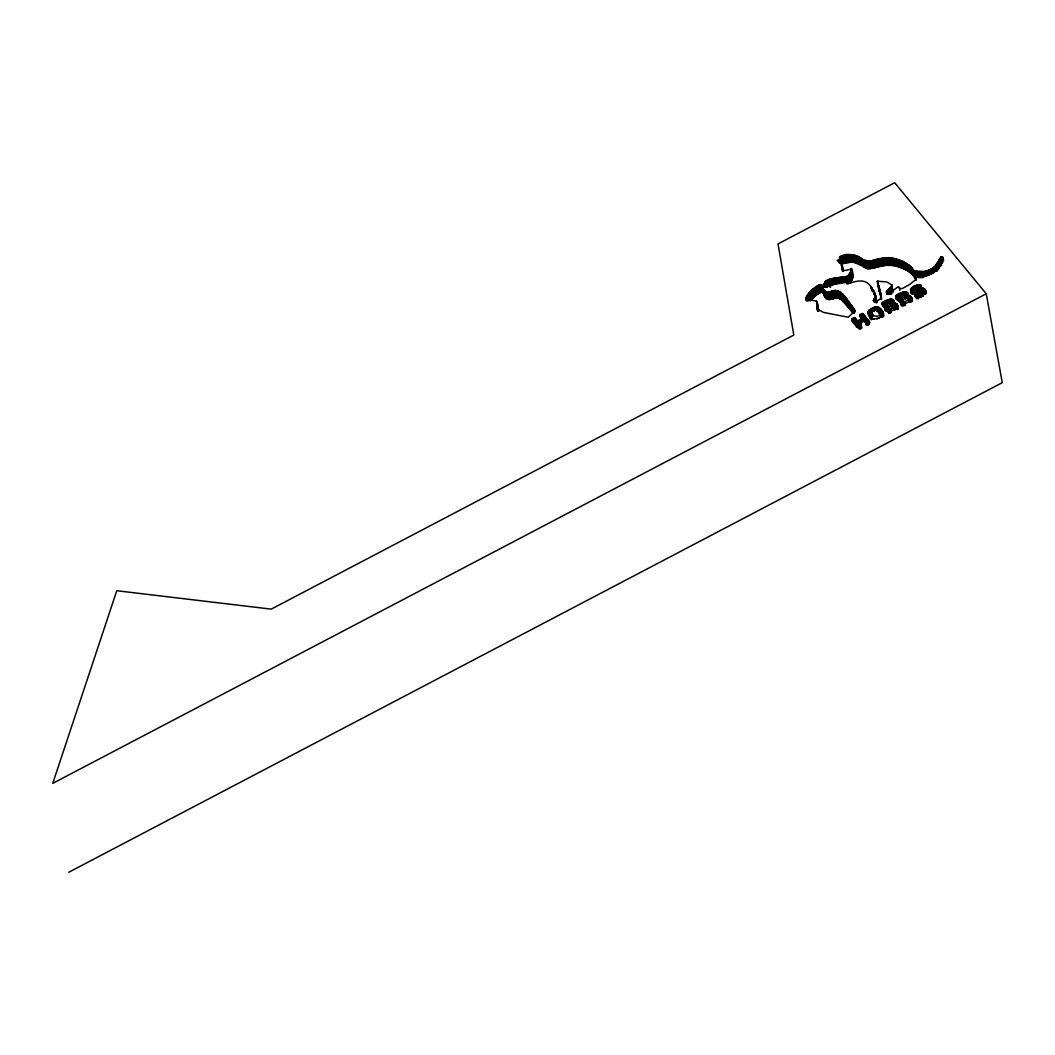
<?xml version="1.0" encoding="UTF-8"?>
<svg xmlns="http://www.w3.org/2000/svg" width="1055" height="1055" viewBox="0 0 1055 1055"><rect width="100%" height="100%" fill="white"/><g stroke="black" fill="none" stroke-linecap="round" stroke-linejoin="round"><path stroke-width="1.5" d="M818.627 310.777L818.153 308.93M893.585 303.616C897.146 295.993 881.954 300.596 881.505 303.721L888.838 312.636L898.029 307.163L896.513 303.8L893.387 303.695M907.682 296.218C911.243 288.569 896.051 293.237 895.603 296.336L902.935 305.238L912.127 299.778L910.61 296.402L907.485 296.297M822.504 286.973L821.726 285.087L820.328 284.652L815.172 287.488L808.658 293.659L805.756 299.211L816.333 301.018L817.282 302.68L817.625 309.102L823.441 312.399L848.286 317.252L855.183 310.632L852.981 307.44L854.049 313.375M913.551 270.304L914.87 271.003L916.202 278.415L914.883 277.716C913.406 258.752 887.994 254.611 873.118 260.374C861.117 263.618 853.455 248.927 839.727 256.761C838.369 258.251 842.945 259.504 838.646 259.873C834.927 260.48 839.463 262.22 841.165 261.943C843.13 263.987 840.308 269.315 843.881 270.476C850.343 270.502 855.341 265.174 847.983 275.869C842.668 278.797 822.082 276.146 824.957 285.773C833.345 285.338 841.626 280.327 850.686 282.938C857.728 280.459 866.142 279.061 870.955 286.709M914.87 271.003L924.312 271.544L930.154 269.724L934.967 266.414L940.783 257.341L943.025 257.591L940.176 265.306L934.915 270.805L925.855 275.144L915.885 276.331L915.41 279.852L909.568 284.534L902.355 288.529L900.034 288.556L898.029 286.749L890.486 292.552L887.255 293.396L886.213 291.879L891.33 286.907L891.739 284.85L886.556 281.87L877.496 281.276L880.806 293.567L880.846 297.312L879.712 299.449L875.848 301.4L873.184 300.715L875.663 295.796L871.272 287.211M872.63 308.179L868.489 311.067L868.476 313.994M868.014 312.201L868.001 312.346A3.706 2.783 -10.2 0 0 868.028 312.939M910.636 289.36C910.505 298.249 924.444 286.828 921.371 293.316C907.221 296.666 920.329 298.987 925.472 293.066C928.163 283.281 912.707 293.87 915.015 288.279C932.989 283.254 905.691 283.07 911.296 293.369M842.497 269.355L843.037 270.555L840.901 258.897M888.653 307.361L892.688 305.198L894.047 305.647A6.765 5.064 -10.2 0 1 894.35 306.003L893.387 307.783A20.309 15.205 -10.2 0 1 892.741 308.139L890.315 309.366L888.653 307.361L889.721 313.282M902.79 299.818L904.399 301.967L906.825 300.754A20.309 15.205 -10.2 0 0 907.485 300.398L908.447 298.605A6.765 5.064 -10.2 0 0 908.144 298.262L906.786 297.8L902.79 299.818L903.911 306.003M847.983 275.869L849.315 283.281C853.693 279.905 853.64 273.377 851.622 268.709M881.716 316.329L883.444 314.219L882.969 312.029M872.881 319.085L871.311 317.595M882.402 316.975L879.699 314.627L879.936 313.651A3.587 2.69 -10.2 0 0 879.765 313.256L879.606 313.019A17.632 13.214 -10.2 0 0 879.145 312.399L877.694 310.632A20.098 15.06 -10.2 0 0 877.378 310.276L875.967 309.432L874.199 309.919A21.021 15.746 -10.2 0 0 873.646 310.196A28.907 21.654 -10.2 0 0 872.986 310.539L871.549 311.673L871.812 313.019A19.821 14.849 -10.2 0 0 872.287 313.665L873.646 315.34A20.507 15.363 -10.2 0 0 874.107 315.841L876.942 316.394A18.858 14.124 -10.2 0 0 877.984 315.88L878.169 315.788A15.917 11.921 -10.2 0 0 878.696 315.498L879.857 314.614L878.195 307.15L874.832 307.216L875.479 310.144M823.836 294.371C819.761 284.613 807.049 311.621 809.449 292.697M911.19 288.384L912.259 294.319M872.986 316.104L870.283 317.911L869.083 310.368A5.196 3.89 -10.2 0 1 869.505 310.012L869.531 309.985M871.641 316.882C870.678 305.132 868.516 308.746 870.863 317.397M870.56 309.313L872.96 308.007M880.82 316.896L881.611 316.408L880.754 316.935M854.537 317.766C843.354 319.375 870.243 336.492 859.021 323.015L863.979 320.404L867.131 323.991L870.032 322.461L862.647 313.506L859.799 315.115L862.634 318.531L857.715 321.142L854.537 317.766L856.251 325.454M855.869 325.164L854.023 318.03M862.647 313.506L863.979 320.918L863.28 321.287L862.12 313.783M887.413 308.627L885.462 309.656L884.13 302.244M901.511 301.229L899.559 302.257L898.227 294.846M858.665 328.369L860.339 327.881M986.254 293.778L52.75 783.364L116.775 590.721L271.241 609.131L793.808 335.055L778.01 243.929L894.693 182.726L986.254 293.778L1002.25 382.688L68.746 872.274M879.132 317.832L880.543 317.054L878.986 317.898M872.683 308.152L874.806 307.229L875.294 310.196M878.657 318.056L877.786 318.478L878.604 318.096M874.766 307.229L873.065 307.955L873.606 310.922M876.837 318.861L877.734 318.505L873.078 318.913M822.676 287.527C823.665 293.264 830.127 292.354 834.109 290.639C844.132 290.929 850.778 303.365 852.15 311.884M824.008 294.938L825.472 297.853L827.964 299.343L836.641 297.932L840.954 299.145L851.926 311.594M851.899 275.896L853.086 276.45M879.448 288.437L878.683 289.373L881.4 298.394M841.455 264.067C855.275 256.246 862.779 271.61 874.964 267.667C888.561 262.576 906.126 265.715 914.883 277.716M875.69 307.005L876.257 309.959M841.257 265.702L842.233 266.308M878.195 307.15L881.004 309.497M892.213 299.449L893.427 305.449M901.379 298.301C911.916 295.123 898.135 291.694 901.379 298.301L902.869 305.792M887.281 305.699C897.845 302.482 884.09 299.106 887.281 305.699L888.772 313.177M817.098 308.073L817.836 308.574M824.812 291.075L826.276 298.578M879.461 307.889L880.951 315.419M917.468 294.002L918.509 298.671M880.081 308.456L881.413 315.867M880.147 308.522L881.307 309.854M816.61 301.268L818.575 311.304M870.494 316.658L869.043 314.825L870.349 316.487M881.268 309.814L882.6 317.212M881.492 310.078L882.56 315.999M907.722 293.185L909.529 301.901M863.979 320.918L862.819 313.717M866.195 323.608L866.814 324.36L865.482 316.948M856.779 326.087L855.447 318.676M858.045 327.617L856.291 319.691M882.89 316.421L881.611 310.223L882.481 311.317M881.611 310.223L882.864 311.858M825.181 297.497L823.678 289.835M851.253 305.066C855.763 329.397 848.378 288.239 852.585 312.478M851.899 305.963L853.231 313.361M852.77 307.15L853.838 313.071M882.666 311.581L883.47 316.025M868.832 314.548L868.45 313.942M882.732 311.673L883.655 316.302M882.995 312.069L883.628 315.208M824.852 296.983L823.362 289.307M824.179 295.492L822.452 286.828M908.434 294.332L909.924 301.836M888.692 299.871L889.299 302.825M894.508 303.906L893.915 300.939L894.561 303.972M888.89 299.778L889.484 302.745M888.534 299.937L889.128 302.891M896.091 303.537L897.264 309.418M889.075 299.699L889.655 302.68M893.822 300.82L894.403 303.787M888.363 300.029L888.943 302.97M893.73 300.688L894.297 303.669M888.191 300.108L888.758 303.049M896.579 305.423L897.383 309.603M893.532 300.451L894.086 303.444L893.638 300.583M896.381 303.695L897.198 308.152M896.513 303.8L897.33 308.297M893.414 300.345L894.231 304.816M943.025 257.591L943.566 260.559M942.682 257.209L943.394 260.348M942.497 257.077L943.038 260.031M942.313 256.972L942.84 259.939M941.93 256.866L942.722 261.31M941.733 256.866L942.524 261.31M941.535 256.893L942.603 262.814M941.337 256.958L942.405 262.88M941.152 257.051L942.207 262.972M940.968 257.183L942.023 263.104M940.783 257.341L941.851 263.262M940.612 257.539L941.68 263.46M940.453 257.763L941.522 263.684M940.176 258.264L941.508 265.675M939.86 258.871L940.915 264.805M939.517 259.477L940.585 265.412M939.174 260.084L940.242 266.005M938.831 260.677L939.9 266.599M938.475 261.271L939.543 267.205M938.106 261.864L939.174 267.799M937.737 262.458L938.805 268.379M937.354 263.038L938.423 268.972M936.959 263.631L938.027 269.553M936.563 264.212L937.631 270.146M936.167 264.792L937.236 270.726M935.759 265.372L936.814 271.306M935.337 265.952L936.141 270.397M934.967 266.414L935.772 270.858M934.664 266.73L935.455 271.175M934.334 267.034L935.139 271.478M934.005 267.324L934.809 271.768M933.662 267.601L934.466 272.045M933.319 267.878L934.11 272.322M932.95 268.128L933.754 272.572M932.58 268.379L933.385 272.823M932.198 268.616L933.002 273.074M931.816 268.854L932.607 273.298M931.407 269.078L932.211 273.522M930.998 269.302L931.802 273.746M930.576 269.513L931.38 273.957M930.154 269.724L930.945 274.168M929.719 269.922L930.523 274.366M929.35 270.093L929.877 273.06M928.967 270.251L929.772 274.709M928.598 270.41L929.389 274.854M928.215 270.555L929.02 274.999M927.846 270.687L928.651 275.131M927.464 270.819L928.268 275.263M927.094 270.937L927.886 275.381M926.712 271.043L927.503 275.487M926.316 271.148L927.121 275.592M925.934 271.241L926.725 275.685M925.538 271.32L926.33 275.764M925.13 271.399L925.934 275.856M924.721 271.478L925.525 275.922M924.312 271.544L925.103 275.988M923.507 271.583L924.312 276.028M922.677 271.623L923.745 277.544M925.354 290.244L926 293.356M921.846 271.663L922.914 277.584M925.103 289.901L925.763 293.039M924.8 289.545L925.749 294.174M924.51 289.228L925.459 293.831M924.233 288.951L925.169 293.527M921.015 271.702L922.083 277.623M923.956 288.727L924.892 293.29M923.824 288.635L924.628 293.079M923.481 288.437L924.747 294.477M923.27 288.358L924.338 294.279M920.197 271.728L921.252 277.65M923.046 288.292L924.114 294.213M922.822 288.239L923.89 294.174M922.598 288.213L923.666 294.147M919.38 271.728L920.448 277.663M922.347 288.2L923.415 294.134M922.096 288.213L923.165 294.134M921.899 288.226L923.349 296.508M921.688 288.252L922.98 295.479M918.588 271.715L919.644 277.65M921.477 288.292L922.874 295.624M921.252 288.332L922.584 295.862M920.448 285.127L922.426 295.98M917.797 271.663L918.865 277.597M920.29 285.035L920.817 287.989M921.74 293.105L922.281 296.059M919.947 284.863L920.646 287.91M920.764 288.477L921.121 291.497M921.569 293.198L922.11 296.165M919.762 284.81L920.936 291.576M921.371 293.316L921.912 296.27M919.591 284.745L920.725 291.642M921.147 293.435L921.688 296.402M917.032 271.583L918.101 277.505M919.406 284.705L920.514 291.734M920.975 293.527L921.516 296.481M919.169 284.665L920.29 291.826M920.751 293.646L921.279 296.613M918.905 284.652L919.709 289.096M920.501 293.765L921.041 296.732M916.281 271.438L917.349 277.373M918.536 284.652L920.039 291.932M920.29 293.883L920.817 296.851M918.351 284.679L919.789 292.05M920.079 293.989L920.619 296.956M918.153 284.705L919.512 292.169M919.907 294.081L920.435 297.048M915.555 271.254L916.624 277.188M917.942 284.745L918.747 289.189M919.736 294.16L920.263 297.128M917.718 284.797L919.05 292.38M919.512 294.266L920.052 297.233M917.494 284.863L918.021 287.83M918.364 289.492L918.892 292.459M919.327 294.345L919.855 297.312M917.257 284.942L917.784 287.91M919.116 294.437L919.644 297.405M915.661 276.476L916.188 279.443M918.048 289.637L918.588 292.604M918.931 294.49L919.287 297.497M915.503 276.634L915.925 279.786M917.006 285.035L917.534 288.002M917.771 289.769L918.298 292.736M918.549 294.543L919.076 297.51M914.197 270.7L915.898 280.63M916.729 285.14L917.27 288.107M917.52 289.874L918.061 292.842M918.338 294.53L918.879 297.497M916.452 285.272L916.98 288.226M917.296 289.98L917.837 292.947M918.153 294.477L918.681 297.444M917.112 290.072L917.639 293.039M917.85 294.332L918.536 297.378M916.94 290.151L917.468 293.119M913.129 269.684L914.474 277.096M915.991 285.47L916.36 288.516M916.716 290.244L917.257 293.211M917.349 293.87L918.272 298.446M912.786 269.012L914.118 276.41M915.661 285.628L916.202 288.595M916.544 290.323L917.085 293.29M917.085 293.699L918.048 298.196M912.377 268.352L913.709 275.764M915.503 285.707L916.03 288.674M916.373 290.402L916.901 293.369M916.874 293.804L917.665 298.249M911.929 267.746L913.261 275.157M915.318 285.8L915.859 288.754M916.188 290.481L916.729 293.448M916.65 293.923L917.454 298.367M915.147 285.892L915.674 288.846M916.439 294.029L917.243 298.473M911.428 267.166L912.76 274.564M914.962 285.984L915.489 288.938M916.228 294.147L917.019 298.591M914.764 286.076L915.107 289.149M915.423 290.639L915.951 293.606M910.887 266.612L912.219 274.01M914.382 286.274L915.753 293.58M916.004 294.266L916.808 298.71M914.21 286.367L915.555 293.514M915.793 294.371L916.32 297.339M910.307 266.084L911.639 273.496M914.039 286.459L915.41 293.435M915.569 294.49L916.109 297.457M913.881 286.551L915.16 294.424M915.358 294.596L915.885 297.563M913.709 286.644L915.067 294.292M915.147 294.714L915.674 297.681M909.7 265.583L911.032 272.994M913.274 286.881L914.606 294.292M909.041 265.095L910.373 272.507M912.997 287.039L914.329 294.451M912.746 287.197L913.815 293.119M908.355 264.647L909.687 272.058M912.509 287.342L913.577 293.264M912.298 287.488L913.366 293.409M912.1 287.619L913.155 293.554M907.63 264.212L908.975 271.623M911.916 287.751L912.971 293.686M911.744 287.883L912.654 293.936M911.441 288.134L912.509 294.068M906.891 263.79L908.223 271.201M911.085 288.516L911.784 293.079M910.861 288.819L911.652 293.264M906.113 263.381L907.445 270.792M910.755 289.004L911.546 293.448M911.705 297.576L912.456 300.846M905.322 262.998L906.654 270.41M911.454 297.246L912.127 300.372M911.138 296.89L912.153 301.572M910.887 296.64L911.837 301.216M910.61 296.402L911.546 300.965M904.465 262.59L905.797 270.001M910.478 296.31L911.269 300.754M910.188 296.139L911.138 300.662M910.017 296.059L911.085 301.981M909.647 295.941L910.9 301.915M903.515 262.154L904.847 269.566M909.463 295.914L910.531 301.836M909.265 295.901L910.333 301.822M909.067 295.901L910.135 301.822M902.566 261.732L903.898 269.144M908.091 293.659L909.713 301.875M907.617 293.066L909.212 302.363M901.603 261.31L902.935 268.722M907.3 292.736L908.685 300.596M907.023 292.499L908.487 300.662M906.746 292.288L907.959 298.314M906.601 292.209L907.669 298.13M900.64 260.888L901.972 268.3M906.311 292.064L907.524 298.051M906.14 291.984L907.208 297.919M905.77 291.879L907.023 297.853M905.586 291.853L906.654 297.774M899.678 260.493L901.01 267.904M905.401 291.826L906.456 297.747M905.203 291.813L906.271 297.747M905.005 291.813L906.074 297.747M904.808 291.826L905.876 297.761M904.438 291.892L905.889 299.172M898.702 260.097L900.034 267.508M904.254 291.932L905.322 297.853M904.056 291.984L905.124 297.906M903.884 292.037L904.953 297.958M903.7 292.09L904.227 295.057M897.713 259.728L899.045 267.139M903.515 292.169L904.043 295.123M903.344 292.235L903.7 295.268M902.988 292.38L903.515 295.347M904.742 301.849L905.269 304.816M902.79 292.472L903.331 295.44M904.583 301.928L905.111 304.895M896.724 259.359L898.056 266.77M902.632 292.552L903.159 295.519M904.306 301.849L904.939 304.935M902.46 292.631L902.988 295.598M902.289 292.723L902.816 295.69M902.104 292.815L902.487 295.862M895.708 259.016L897.053 266.427M901.748 293L902.289 295.967M902.961 299.739L903.489 302.693M901.55 293.105L902.091 296.073M901.352 293.211L901.88 296.178M901.155 293.316L901.695 296.27M894.693 258.699L896.025 266.111M900.97 293.409L901.498 296.376M900.772 293.514L901.3 296.481M900.574 293.62L901.115 296.574M899.335 287.263L899.862 290.231M900.377 293.725L900.917 296.679M901.287 298.183L902.618 305.594M900.179 293.831L900.706 296.785M893.651 258.396L894.996 265.807M899.981 293.923L901.313 301.334M899.783 294.029L901.207 302.218M899.599 294.134L901.774 306.135M899.401 294.226L900.733 301.638M892.609 258.119L893.941 265.517M899.203 294.332L900.535 301.743M899.005 294.437L900.337 301.849M900.337 302.086L900.878 305.053M898.807 294.543L900.139 301.954M898.609 294.648L899.941 302.06M898.412 294.754L899.744 302.152M891.541 257.855L892.873 265.267M898.029 294.952L899.097 300.873M897.831 295.057L898.9 300.978M897.634 295.163L898.689 301.084M890.46 257.644L891.792 265.056M897.436 295.268L898.504 301.189M897.053 295.466L897.845 299.91M896.856 295.571L897.647 300.016M896.658 295.677L897.462 300.121M896.46 295.782L896.987 298.736M889.51 257.578L890.842 264.99M896.262 295.888L896.79 298.842M896.064 295.98L896.592 298.947M897.726 305.119L898.438 308.39M895.866 296.086L896.407 299.053M897.357 304.644L898.293 309.247M895.893 296.692L896.42 299.66M897.146 304.394L898.056 308.957M888.561 257.565L889.893 264.976M897.04 304.275L897.845 308.719M887.624 257.605L888.956 265.003M895.919 303.444L896.987 309.379M895.55 303.339L896.803 309.313M895.365 303.299L896.434 309.234M891.884 285.048L893.044 291.734M895.168 303.286L896.236 309.221M886.688 257.657L888.02 265.069M891.541 284.692L892.926 292.064M894.97 303.286L896.038 309.221M894.759 303.299L895.827 309.234M891.594 286.551L892.398 290.995M894.548 303.339L895.616 309.26M891.33 286.907L892.134 291.351M894.363 303.378L895.431 309.3M891.106 287.184L891.91 291.628M894.06 302.983L895.154 309.629M885.752 257.763L887.097 265.174M890.908 287.408L891.976 293.33M895.115 309.761L893.849 303.233L894.653 309.537M890.737 287.58L891.541 292.024M890.578 287.712L891.383 292.156M892.649 299.686L894.614 309.88M890.42 287.83L891.224 292.275M892.504 299.594L893.572 305.528M884.829 257.882L886.16 265.293M890.275 287.936L891.066 292.393M890.104 288.055L891 294.108M892.042 299.383L893.11 305.304M889.734 288.332L890.802 294.266M891.857 299.317L892.926 305.251M891.488 299.238L893.005 306.689M883.905 258.04L885.237 265.438M889.497 288.529L890.565 294.451M891.304 299.211L892.636 306.623M889.233 288.78L890.038 293.224M891.106 299.211L892.438 306.623M890.908 299.211L892.24 306.623M888.93 289.083L889.721 293.527M890.71 299.224L892.055 306.636M882.995 258.211L884.327 265.609M890.526 299.251L891.857 306.662M888.495 289.545L889.299 293.989M890.341 299.277L891.488 306.728M889.958 299.369L891.29 306.781M888.033 290.019L888.838 294.464M889.787 299.422L891.119 306.834M889.602 299.488L890.407 303.932M882.072 258.396L883.404 265.794M887.624 290.428L888.152 293.382M887.255 290.771L887.796 293.725M890.644 309.234L891.172 312.201M890.486 309.326L891.013 312.28M881.149 258.594L882.481 265.992M886.952 291.061L887.479 294.029M890.209 309.247L890.842 312.333M886.688 291.312L887.215 294.279M886.477 291.523L887.018 294.49M888.007 300.2L888.389 303.247M880.213 258.792L881.545 266.203M887.664 300.385L888.191 303.352M888.864 307.124L889.932 313.058M887.453 300.49L887.994 303.458M888.692 307.216L889.813 313.401M887.255 300.596L887.796 303.563M887.057 300.701L887.598 303.669M886.873 300.807L887.4 303.774M879.29 259.002L880.622 266.414M886.675 300.912L887.215 303.866M886.477 301.005L887.018 303.972M886.279 301.11L886.82 304.077M887.189 305.581L888.521 312.992M886.081 301.216L886.609 304.183M878.353 259.214L879.685 266.625M885.884 301.321L886.688 305.765M885.686 301.427L887.374 311.093M885.501 301.519L887.255 311.449L885.303 301.625M877.404 259.425L878.736 266.836M885.105 301.73L886.437 309.141M884.908 301.836L886.24 309.247M884.71 301.941L886.042 309.352M876.784 259.556L878.116 266.968M884.512 302.047L885.844 309.445M884.314 302.139L885.897 311.383M876.23 259.675L877.575 267.086M883.932 302.35L885.264 309.748M883.734 302.455L885.066 309.854M875.703 259.794L877.035 267.192M883.536 302.561L884.868 309.959M883.338 302.653L884.13 307.097M883.14 302.759L883.747 307.308M875.175 259.899L876.507 267.311M882.758 302.956L883.286 305.924M882.56 303.062L883.088 306.029M874.661 260.018L875.993 267.429M880.384 292.09L881.452 298.024M882.362 303.167L882.89 306.135M879.751 289.874L881.558 298.947M882.165 303.273L882.692 306.24M874.147 260.137L875.479 267.548M879.145 287.646L881.387 299.633M877.865 281.105L878.393 284.072M878.446 285.219L880.318 294.49M877.654 281.184L879.699 292.367M873.632 260.255L874.964 267.667M877.496 281.276L879.25 291.114M877.312 281.54L878.828 289.861M873.118 260.374L874.45 267.785M882.231 310.988L883.233 315.709M881.94 310.618L883.101 316.671M872.591 260.493L873.922 267.904M872.063 260.625L873.395 268.036M880.74 309.181L882.31 316.869M880.529 308.93L881.967 316.46M880.187 308.574L881.756 316.236M871.522 260.743L872.854 268.155M879.738 308.126L881.189 315.63M870.968 260.875L872.3 268.286M879.184 307.678L880.674 315.208M879.026 307.572L880.358 314.983M870.401 261.007L871.733 268.418M878.696 307.374L880.503 316.751M878.538 307.295L879.87 314.707M869.808 261.152L871.14 268.563M878.024 307.097L879.092 313.019M875.663 295.796L876.731 301.73M877.668 307.005L878.907 312.979M875.307 294.437L876.745 302.548M877.483 306.965L878.551 312.9M869.096 261.31L870.428 268.722M874.621 292.486L876.639 302.851M877.298 306.939L878.103 311.383M874.318 291.879L876.204 301.638M877.918 311.37L877.114 306.926A3.64 2.717 -10.2 0 1 877.852 307.045M874.002 291.286L874.687 294.543M875.188 297.47L875.98 301.915M876.929 306.913L877.734 311.357M873.672 290.692L874.635 295.44M874.898 297.787L875.703 302.231M876.534 306.913L877.536 311.357M868.318 261.429L869.65 268.84M873.487 290.402L874.292 294.846M876.336 306.913L877.14 311.37M874.569 298.169L875.373 302.614M876.138 306.939L876.929 311.383M872.749 289.255L873.276 292.209M875.927 306.965L876.731 311.41M867.579 261.482L868.911 268.88M874.199 298.671L874.74 301.625M872.116 288.424L872.643 291.391M875.518 307.031L876.059 309.999M871.931 288.186L872.459 291.154M875.32 307.071L875.861 310.038M866.894 261.455L868.225 268.867M871.588 287.699L872.116 290.666M873.804 299.304L874.331 302.271M875.123 307.124L875.65 310.091M866.234 261.376L867.566 268.788M870.639 286.221L871.179 289.175M874.582 307.295L874.925 310.328M874.186 307.453L874.727 310.421M874.015 307.519L874.555 310.487M865.614 261.244L866.946 268.656M873.843 307.598L874.384 310.566M873.659 307.678L874.199 310.645M865.021 261.06L866.353 268.458M873.474 307.77L874.002 310.724M873.276 307.862L873.804 310.816M864.454 260.809L865.799 268.221M872.907 308.034L873.276 311.093M872.564 308.218L873.105 311.172M863.926 260.532L865.258 267.944M872.393 308.311L872.92 311.265M872.142 308.429L872.67 311.396M863.412 260.203L864.744 267.614M871.971 308.522L872.511 311.489M871.812 308.614L872.34 311.568M862.924 259.833L864.256 267.245M871.654 308.693L872.182 311.66M862.449 259.438L863.781 266.849M871.496 308.785L871.865 311.832M871.153 308.97L872.485 316.381M861.988 259.016L863.32 266.414M870.968 309.075L872.3 316.487M870.797 309.181L872.129 316.592M861.526 258.554L862.871 265.966M870.626 309.273L871.958 316.685M861.038 258.093L862.37 265.504M870.138 309.577L871.47 316.988M869.979 309.682L871.311 317.093M860.432 257.697L861.764 265.108M869.834 309.774L871.166 317.186M859.825 257.315L861.157 264.726M869.386 310.117L871.232 319.863M869.228 310.236L870.56 317.647M859.218 256.945L860.55 264.357M870.283 318.729L868.819 310.645A4.958 3.706 -10.2 0 0 868.7 310.777L870.045 318.188M858.599 256.602L859.944 264.014M868.489 311.067L869.201 315.656M868.318 311.344L869.043 315.933L868.173 311.634M857.992 256.273L859.324 263.684M868.041 312.069L868.529 315.63M857.359 255.969L858.691 263.381M868.608 320.733L869.307 323.911M856.713 255.706L858.045 263.117M868.331 320.417L868.964 323.489M867.975 319.981L868.779 324.426M867.803 319.757L868.595 324.202M856.04 255.468L857.372 262.88M867.447 319.335L868.423 323.991M867.184 319.006L868.344 325.046M866.814 318.57L868.067 324.716M855.354 255.257L856.686 262.669M866.643 318.359L867.711 324.281M866.287 317.924L867.527 324.07M866.023 317.608L867.447 325.125M854.629 255.099L855.961 262.497M865.667 317.173L867.17 324.795M865.14 316.526L866.643 324.149M853.877 254.967L855.209 262.379M864.863 316.21L866.287 323.727M864.507 315.775L866.023 323.397M864.335 315.55L866.129 325.098M863.979 315.129L865.482 322.751M853.086 254.888L854.418 262.299M863.808 314.918L865.14 322.316M863.531 314.588L864.955 322.105M863.175 314.153L864.691 321.775M852.255 254.848L853.601 262.26M862.476 313.599L863.808 321.01M862.304 313.691L863.636 321.102M851.385 254.875L852.717 262.273M861.777 313.968L863.161 321.498M861.605 314.06L863.03 321.604M861.421 314.153L862.845 321.696M850.594 254.914L851.926 262.326M861.249 314.245L862.66 321.801M861.078 314.337L862.304 321.986M860.893 314.43L862.106 322.092M849.803 254.98L851.134 262.392M860.55 314.601L861.922 322.184M860.379 314.693L860.906 317.661M861.21 319.309L861.75 322.276M860.207 314.786L860.867 318.716M861.025 319.414L861.553 322.382M860.036 314.878L860.563 317.845M860.84 319.507L861.381 322.474M849.011 255.059L850.343 262.471M851.464 268.577L852.981 276.792M860.656 319.599L861.46 324.043M851.253 268.471L852.796 277.36M860.471 319.705L861.012 322.659M851.279 270.528L852.611 277.94M860.3 319.797L860.827 322.764M860.102 319.889L860.458 322.949M860.88 325.257L861.408 328.224M848.22 255.165L849.552 262.576M851.082 271.109L852.414 278.52M859.746 320.087L860.273 323.054M860.656 324.993L861.302 328.092M850.884 271.702L852.216 279.113M859.561 320.179L861.078 327.828M850.66 272.296L851.992 279.707M859.377 320.272L860.761 327.432M847.429 255.27L848.761 262.682M859.192 320.377L860.379 327.169M850.409 272.876L851.741 280.274M859.007 320.469L860.445 328.751M858.823 320.562L860.418 329.331M850.132 273.443L851.464 280.841M858.638 320.667L860.089 328.936M846.638 255.402L847.969 262.8M858.467 320.76L859.601 328.263M849.803 273.983L851.134 281.395M858.084 320.957L859.429 328.356M857.913 321.05L859.245 328.461M845.859 255.534L847.191 262.932M849.433 274.511L850.778 281.909M857.715 321.142L859.047 328.553M857.438 321.089L858.875 328.632M849.011 274.999L850.356 282.41M857.24 320.839L858.572 328.25M856.924 320.456L858.454 328.118M845.068 255.666L846.4 263.077M856.607 320.074L858.15 327.736M848.537 275.461L849.868 282.859M854.273 309.234L854.814 312.201M856.08 319.441L857.517 326.984M853.851 308.64L854.59 311.898M855.763 319.058L857.306 326.72M844.277 255.824L845.609 263.223M853.627 308.337L854.168 311.304M853.416 308.034L854.22 312.491M855.13 318.294L856.686 325.969M847.363 276.239L848.695 283.65M854.919 318.043L856.37 325.586M843.499 255.969L844.831 263.381M854.721 317.792L856.436 327.235M852.559 306.847L853.614 312.781M852.124 306.253L853.403 312.478M854.365 317.845L855.526 325.349M846.598 276.476L847.93 283.887M842.708 256.128L844.04 263.539M853.851 318.122L854.906 324.056M853.666 318.214L854.471 322.659M853.495 318.307L854.299 322.751M845.675 276.555L847.007 283.966M853.324 318.399L854.128 322.843M841.93 256.286L843.262 263.697M850.37 303.88L851.702 311.291M853.152 318.491L853.772 323.028M850.159 303.589L851.49 311.001M852.796 318.676L853.337 321.643M849.71 302.996L851.266 310.697M852.625 318.768L853.152 321.722M841.138 256.457L842.47 263.856M844.765 276.661L845.833 282.582M849.486 302.706L850.818 310.117M852.44 318.861L852.981 321.828M849.262 302.416L850.594 309.827M852.269 318.953L852.809 321.907M841.732 262.22L843.13 269.975M848.813 301.822L850.37 309.524M848.589 301.532L849.921 308.944M840.36 256.616L843.011 271.254M848.365 301.242L849.697 308.653M840.123 256.655L842.009 266.796M842.167 267.719L842.655 270.858M843.855 276.766L844.923 282.687M848.141 300.952L849.473 308.363M839.925 256.708L841.811 266.875M842.061 268.062L842.549 271.201M847.679 300.358L849.249 308.06M839.727 256.761L840.73 262.735M847.455 300.068L848.787 307.48M839.727 258.224L840.532 262.669M847.231 299.778L848.563 307.19M839.806 259.596L840.347 262.563M842.945 276.885L844.013 282.806M846.994 299.488L848.326 306.9M839.582 259.649L840.11 262.616M846.532 298.908L848.101 306.609M839.358 259.701L839.886 262.669M846.295 298.631L847.627 306.029M839.121 259.754L839.661 262.721M846.057 298.341L847.389 305.752M838.883 259.82L839.424 262.774M842.035 277.017L843.103 282.938M845.82 298.051L847.152 305.462M838.646 259.873L839.173 262.84M845.583 297.761L846.928 305.172M845.108 297.194L846.677 304.882M844.87 296.903L846.202 304.315M841.125 277.149L842.193 283.083M844.633 296.613L845.965 304.025M844.382 296.336L845.714 303.748M844.145 296.046L845.477 303.458M843.894 295.769L845.226 303.181M840.228 277.294L841.297 283.228M843.393 295.202L844.976 302.891M843.143 294.925L844.488 302.337M842.892 294.635L844.224 302.047M842.642 294.358L843.974 301.77M839.318 277.452L840.387 283.373M842.457 294.147L843.789 301.559M842.061 293.738L843.591 301.361M841.864 293.541L843.196 300.952M841.455 293.145L842.998 300.754M841.244 292.947L842.576 300.358M838.409 277.61L839.477 283.531M841.033 292.763L842.365 300.174M840.809 292.578L842.141 299.989M840.584 292.393L841.916 299.805M840.347 292.222L841.692 299.633M837.512 277.755L838.58 283.69M840.123 292.05L841.455 299.462M839.872 291.892L841.204 299.304M839.622 291.734L840.954 299.145M839.371 291.589L840.703 299M836.602 277.913L837.67 283.848M839.107 291.444L840.439 298.855M838.844 291.312L840.176 298.723M838.567 291.193L839.899 298.605M838.29 291.075L839.622 298.486M835.692 278.072L836.76 283.993M838 290.969L839.332 298.38M837.696 290.877L839.028 298.288M837.393 290.784L838.725 298.196M834.795 278.217L835.85 284.151M837.077 290.718L838.409 298.13M836.76 290.653L838.092 298.064M836.417 290.6L837.749 298.011M833.898 278.375L834.967 284.296M836.088 290.56L837.419 297.972M835.731 290.534L837.063 297.945M833.279 278.507L834.347 284.441M835.547 290.534L836.879 297.945M835.309 290.521L836.641 297.932M835.098 290.534L836.43 297.932M832.685 278.639L833.753 284.573M834.901 290.534L836.233 297.945M834.703 290.56L836.035 297.958M834.307 290.6L835.837 297.985M832.092 278.784L833.16 284.705M834.109 290.639L835.441 298.038M833.912 290.666L835.244 298.077M833.727 290.705L835.059 298.117M831.511 278.916L832.58 284.85M833.529 290.758L834.861 298.169M833.345 290.798L834.676 298.209M830.944 279.061L832.013 284.995M833.147 290.85L834.479 298.262M832.962 290.903L834.294 298.314M832.764 290.956L833.912 298.433M830.39 279.219L831.446 285.14M832.395 291.075L833.727 298.486M832.21 291.14L833.542 298.539M829.837 279.377L830.892 285.298M832.013 291.193L833.345 298.605M831.828 291.259L833.16 298.671M831.643 291.312L832.975 298.723M829.283 279.549L830.615 286.96M831.446 291.378L832.777 298.789M831.261 291.431L832.593 298.842M831.076 291.483L832.408 298.895M828.742 279.746L830.074 287.158M830.878 291.549L832.026 299M830.496 291.642L831.828 299.053M828.201 279.957L829.27 285.879M830.298 291.694L831.63 299.106M830.1 291.734L831.432 299.145M829.889 291.787L831.221 299.198M827.661 280.182L828.729 286.116M829.665 291.839L830.997 299.238M829.441 291.879L830.773 299.29M827.12 280.445L828.188 286.367M829.23 291.919L830.562 299.33M829.006 291.971L830.338 299.369M828.795 291.998L830.127 299.409M826.592 280.722L827.661 286.657M828.571 292.037L829.903 299.449M828.346 292.064L829.678 299.475M828.135 292.077L829.467 299.488M826.052 281.039L827.12 286.96M827.911 292.09L829.243 299.501M825.775 281.21L826.843 287.145M827.687 292.09L829.019 299.501M825.603 281.355L826.408 285.8M827.476 292.077L828.808 299.488M825.445 281.514L826.236 285.958M827.252 292.064L828.584 299.462M825.287 281.672L825.96 286.287M827.001 292.024L828.346 299.435M825.036 282.028L825.841 286.472M826.817 291.984L828.149 299.396M824.918 282.213L825.603 286.855M826.632 291.945L827.964 299.343M824.694 282.608L825.498 287.052M826.289 291.839L827.793 299.304M824.588 282.819L825.01 285.997M826.118 291.787L827.45 299.198M824.364 283.241L824.904 286.208M825.788 291.655L827.278 299.132M824.245 283.465L824.654 286.657M825.643 291.589L826.975 298.987M823.981 283.94L824.509 286.907M825.34 291.431L826.817 298.921M823.889 284.204L824.417 287.171M825.076 291.259L826.54 298.763M824.575 290.877L826.025 298.38M824.245 290.56L825.788 298.183M824.034 290.323L825.472 297.853M822.953 288.358L824.628 296.587M822.056 285.72L823.744 294.094M821.726 285.087L823.335 293M822.953 292.38L821.489 284.876L822.676 292.209M820.961 284.679L822.491 292.143M820.75 284.652L822.082 292.064M820.539 284.639L821.871 292.05M820.328 284.652L821.66 292.064M820.117 284.679L821.449 292.09M819.906 284.718L821.238 292.13M819.695 284.784L821.027 292.182M819.484 284.85L820.816 292.261M819.287 284.929L820.619 292.341M819.076 285.021L820.408 292.42M818.878 285.114L820.21 292.525M818.68 285.219L820.012 292.631M818.495 285.325L819.827 292.736M818.324 285.43L819.656 292.842M818.021 285.602L819.353 293.013M817.717 285.786L819.049 293.198M817.427 285.971L818.759 293.382M817.137 286.156L818.469 293.567M816.847 286.34L818.179 293.752M816.557 286.525L817.902 293.936M816.28 286.723L817.612 294.121M816.003 286.907L817.335 294.319M815.726 287.105L817.058 294.503M815.449 287.29L816.781 294.701M815.172 287.488L816.504 294.899M814.908 287.685L816.24 295.097M814.631 287.883L815.963 295.295M817.216 302.337L818.627 310.262M817.018 301.836L818.588 311.133M814.368 288.094L815.7 295.506M814.104 288.292L815.436 295.703M816.504 301.163L818.1 310.909M813.853 288.503L815.185 295.914M817.005 305.172L818.034 311.278M816.9 305.91L817.717 311.357M813.59 288.701L814.922 296.112M816.926 307.071L817.572 310.645M813.339 288.912L814.671 296.323M813.088 289.123L814.42 296.534M812.838 289.334L814.17 296.745M812.601 289.545L813.933 296.956M812.35 289.769L813.682 297.167M812.113 289.98L813.445 297.391M811.875 290.191L813.207 297.602M811.638 290.415L812.97 297.827M811.414 290.639L812.746 298.051M811.176 290.864L812.508 298.275M810.952 291.088L812.284 298.499M810.728 291.312L812.06 298.723M810.504 291.536L811.849 298.947M810.293 291.773L811.625 299.172M810.082 291.998L811.414 299.409M809.871 292.235L811.203 299.633M809.66 292.459L810.992 299.871M809.251 292.934L810.583 300.345M809.053 293.171L810.385 300.583M808.855 293.409L810.187 300.82M808.658 293.659L809.726 299.58M808.46 293.897L809.528 299.818M808.275 294.147L809.343 300.068M808.09 294.385L809.159 300.319M807.906 294.635L808.974 300.556M807.721 294.886L808.789 300.807M807.55 295.136L808.354 299.58M807.378 295.387L808.17 299.831M807.207 295.637L807.998 300.082M807.035 295.888L807.84 300.332M806.877 296.139L807.668 300.583M806.706 296.402L807.51 300.846M806.548 296.653L807.088 299.62M806.389 296.917L806.772 300.148M806.086 297.444L806.627 300.398M805.941 297.708L806.482 300.662M805.862 297.853L806.402 300.82M889.418 299.554L889.945 302.574M896.658 303.906L897.449 308.429M893.308 300.227L894.099 304.71M889.246 299.62L889.761 302.627M896.79 304.038L897.515 308.482M892.926 299.884L893.888 305.897M896.935 304.17L897.634 308.627M883.417 312.953A4.246 3.178 -10.2 0 1 883.483 313.282M883.14 314.983A4.246 3.178 -10.2 0 1 882.956 315.274M883.338 314.509A3.851 2.888 -10.2 0 1 883.193 314.799M882.508 315.682A5.605 4.194 -10.2 0 1 881.993 316.118M874.265 319.217A3.534 2.651 -10.2 0 1 873.448 319.058"/></g></svg>
